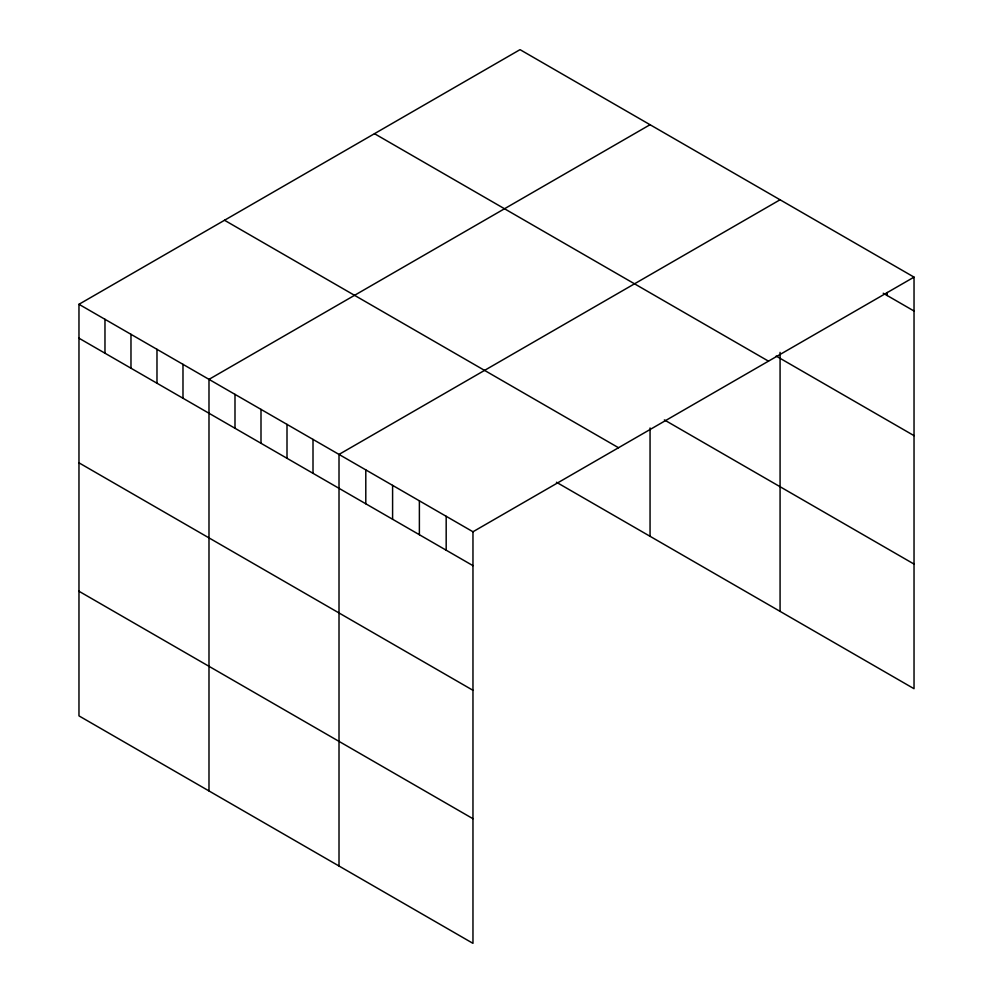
<?xml version="1.0" encoding="UTF-8"?>
<svg xmlns="http://www.w3.org/2000/svg" width="993" height="993" viewBox="0 0 993 993"><rect width="100%" height="100%" fill="white"/><g stroke="black" fill="none" stroke-linecap="round" stroke-linejoin="round"><path stroke-width="1.49" d="M78.968 304.292L472.966 531.764L472.966 943.35L78.968 715.879L78.968 304.292L520.034 49.65L914.032 277.121L914.032 688.708L556.44 482.25M650.055 124.721L208.989 379.363L208.989 790.949M780.076 199.779L339.01 454.422L339.01 866.008M472.966 531.764L914.032 277.121M883.224 293.233L914.032 311.02M776.166 356.065L914.032 435.654M374.485 133.683L768.483 361.154M664.354 419.915L914.032 564.074M224.517 220.26L618.515 447.731M78.968 338.191L472.966 565.662M78.968 462.825L472.966 690.296M78.968 591.245L472.966 818.716M887.233 292.476L887.233 295.554M780.076 352.378L780.076 611.365M650.055 427.983L650.055 536.294M446.18 516.298L446.18 550.196M419.381 500.832L419.381 534.731M392.595 485.366L392.595 519.265M365.796 469.9L365.796 503.799M313.006 439.415L313.006 473.313M287.002 424.396L287.002 458.294M260.998 409.389L260.998 443.288M234.993 394.37L234.993 428.268M182.985 364.344L182.985 398.243M156.981 349.337L156.981 383.236M130.977 334.318L130.977 368.217M104.973 319.312L104.973 353.21"/></g></svg>
